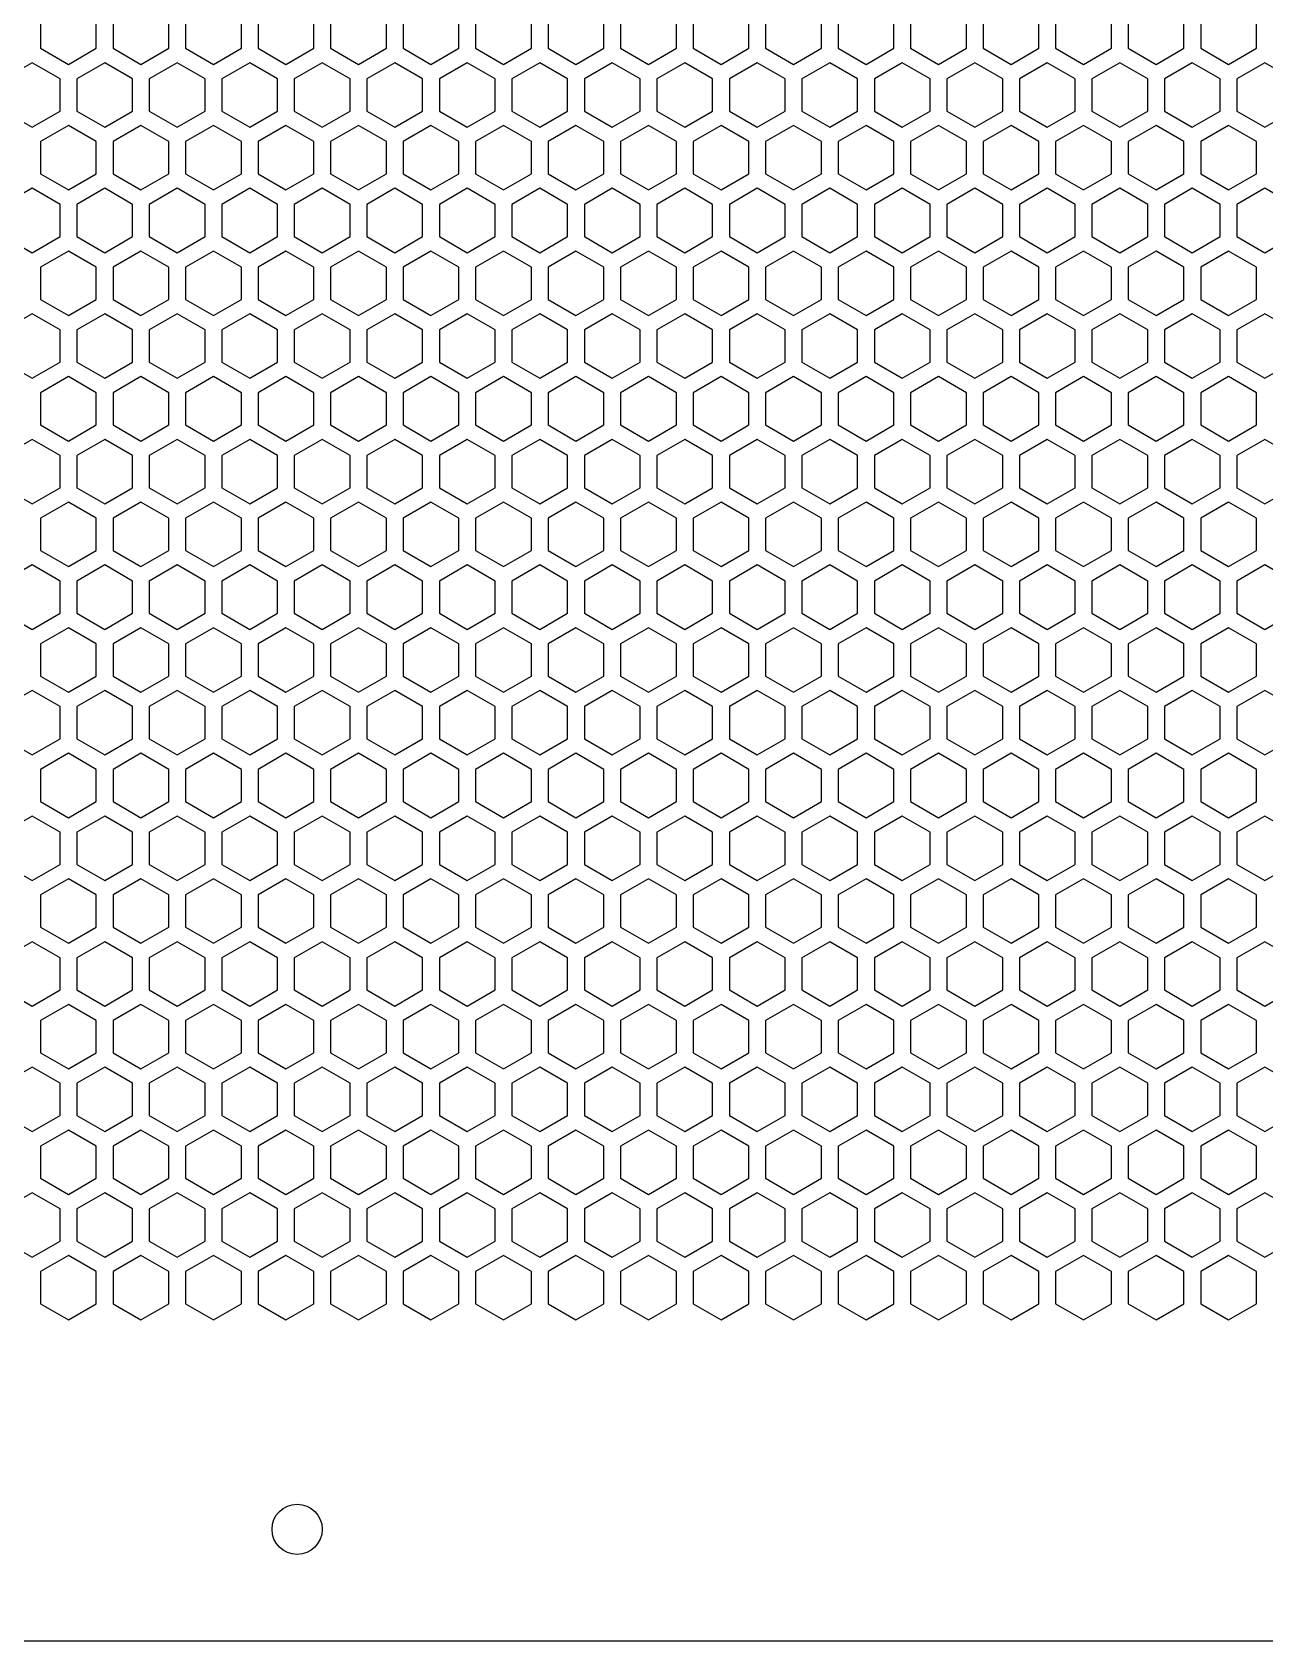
# Model space of a CAD drawing. Header units: millimetres. Extents: x 0 to 500, y 0 to 571.
# Drawn here: x 136.2 to 246.8, y 0 to 144.2 of the extents above; entities that cross this region are included whole.
import ezdxf

# ---------------------------------------------------------------- set-up
doc = ezdxf.new("R2010")
doc.units = ezdxf.units.MM
doc.layers.add('CUT', color=1, linetype='CONTINUOUS')

msp = doc.modelspace()

# ---------------------------------------------------------------- linework, layer by layer
at = {"layer": 'CUT'}
msp.add_line((0, 0), (500, 0), dxfattribs=at)
for points in [[(142, 145.685), (139.5, 147.1284), (137, 145.685), (137, 142.7983), (139.5, 141.3549), (142, 142.7983)], [(148.5, 145.685), (146, 147.1284), (143.5, 145.685), (143.5, 142.7983), (146, 141.3549), (148.5, 142.7983)], [(155, 145.685), (152.5, 147.1284), (150, 145.685), (150, 142.7983), (152.5, 141.3549), (155, 142.7983)], [(161.5, 145.685), (159, 147.1284), (156.5, 145.685), (156.5, 142.7983), (159, 141.3549), (161.5, 142.7983)], [(168, 145.685), (165.5, 147.1284), (163, 145.685), (163, 142.7983), (165.5, 141.3549), (168, 142.7983)], [(174.5, 145.685), (172, 147.1284), (169.5, 145.685), (169.5, 142.7983), (172, 141.3549), (174.5, 142.7983)], [(181, 145.685), (178.5, 147.1284), (176, 145.685), (176, 142.7983), (178.5, 141.3549), (181, 142.7983)], [(187.5, 145.685), (185, 147.1284), (182.5, 145.685), (182.5, 142.7983), (185, 141.3549), (187.5, 142.7983)], [(194, 145.685), (191.5, 147.1284), (189, 145.685), (189, 142.7983), (191.5, 141.3549), (194, 142.7983)], [(200.5, 145.685), (198, 147.1284), (195.5, 145.685), (195.5, 142.7983), (198, 141.3549), (200.5, 142.7983)], [(207, 145.685), (204.5, 147.1284), (202, 145.685), (202, 142.7983), (204.5, 141.3549), (207, 142.7983)], [(213.5, 145.685), (211, 147.1284), (208.5, 145.685), (208.5, 142.7983), (211, 141.3549), (213.5, 142.7983)], [(220, 145.685), (217.5, 147.1284), (215, 145.685), (215, 142.7983), (217.5, 141.3549), (220, 142.7983)], [(226.5, 145.685), (224, 147.1284), (221.5, 145.685), (221.5, 142.7983), (224, 141.3549), (226.5, 142.7983)], [(233, 145.685), (230.5, 147.1284), (228, 145.685), (228, 142.7983), (230.5, 141.3549), (233, 142.7983)], [(239.5, 145.685), (237, 147.1284), (234.5, 145.685), (234.5, 142.7983), (237, 141.3549), (239.5, 142.7983)], [(246, 145.685), (243.5, 147.1284), (241, 145.685), (241, 142.7983), (243.5, 141.3549), (246, 142.7983)], [(138.75, 140.0559), (136.25, 141.4993), (133.75, 140.0559), (133.75, 137.1691), (136.25, 135.7258), (138.75, 137.1691)], [(145.25, 140.0559), (142.75, 141.4993), (140.25, 140.0559), (140.25, 137.1691), (142.75, 135.7258), (145.25, 137.1691)], [(151.75, 140.0559), (149.25, 141.4993), (146.75, 140.0559), (146.75, 137.1691), (149.25, 135.7258), (151.75, 137.1691)], [(158.25, 140.0559), (155.75, 141.4993), (153.25, 140.0559), (153.25, 137.1691), (155.75, 135.7258), (158.25, 137.1691)], [(164.75, 140.0559), (162.25, 141.4993), (159.75, 140.0559), (159.75, 137.1691), (162.25, 135.7258), (164.75, 137.1691)], [(171.25, 140.0559), (168.75, 141.4993), (166.25, 140.0559), (166.25, 137.1691), (168.75, 135.7258), (171.25, 137.1691)], [(177.75, 140.0559), (175.25, 141.4993), (172.75, 140.0559), (172.75, 137.1691), (175.25, 135.7258), (177.75, 137.1691)], [(184.25, 140.0559), (181.75, 141.4993), (179.25, 140.0559), (179.25, 137.1691), (181.75, 135.7258), (184.25, 137.1691)], [(190.75, 140.0559), (188.25, 141.4993), (185.75, 140.0559), (185.75, 137.1691), (188.25, 135.7258), (190.75, 137.1691)], [(197.25, 140.0559), (194.75, 141.4993), (192.25, 140.0559), (192.25, 137.1691), (194.75, 135.7258), (197.25, 137.1691)], [(203.75, 140.0559), (201.25, 141.4993), (198.75, 140.0559), (198.75, 137.1691), (201.25, 135.7258), (203.75, 137.1691)], [(210.25, 140.0559), (207.75, 141.4993), (205.25, 140.0559), (205.25, 137.1691), (207.75, 135.7258), (210.25, 137.1691)], [(216.75, 140.0559), (214.25, 141.4993), (211.75, 140.0559), (211.75, 137.1691), (214.25, 135.7258), (216.75, 137.1691)], [(223.25, 140.0559), (220.75, 141.4993), (218.25, 140.0559), (218.25, 137.1691), (220.75, 135.7258), (223.25, 137.1691)], [(229.75, 140.0559), (227.25, 141.4993), (224.75, 140.0559), (224.75, 137.1691), (227.25, 135.7258), (229.75, 137.1691)], [(236.25, 140.0559), (233.75, 141.4993), (231.25, 140.0559), (231.25, 137.1691), (233.75, 135.7258), (236.25, 137.1691)], [(242.75, 140.0559), (240.25, 141.4993), (237.75, 140.0559), (237.75, 137.1691), (240.25, 135.7258), (242.75, 137.1691)], [(249.25, 140.0559), (246.75, 141.4993), (244.25, 140.0559), (244.25, 137.1691), (246.75, 135.7258), (249.25, 137.1691)], [(142, 134.4267), (139.5, 135.8701), (137, 134.4267), (137, 131.54), (139.5, 130.0966), (142, 131.54)], [(148.5, 134.4267), (146, 135.8701), (143.5, 134.4267), (143.5, 131.54), (146, 130.0966), (148.5, 131.54)], [(155, 134.4267), (152.5, 135.8701), (150, 134.4267), (150, 131.54), (152.5, 130.0966), (155, 131.54)], [(161.5, 134.4267), (159, 135.8701), (156.5, 134.4267), (156.5, 131.54), (159, 130.0966), (161.5, 131.54)], [(168, 134.4267), (165.5, 135.8701), (163, 134.4267), (163, 131.54), (165.5, 130.0966), (168, 131.54)], [(174.5, 134.4267), (172, 135.8701), (169.5, 134.4267), (169.5, 131.54), (172, 130.0966), (174.5, 131.54)], [(181, 134.4267), (178.5, 135.8701), (176, 134.4267), (176, 131.54), (178.5, 130.0966), (181, 131.54)], [(187.5, 134.4267), (185, 135.8701), (182.5, 134.4267), (182.5, 131.54), (185, 130.0966), (187.5, 131.54)], [(194, 134.4267), (191.5, 135.8701), (189, 134.4267), (189, 131.54), (191.5, 130.0966), (194, 131.54)], [(200.5, 134.4267), (198, 135.8701), (195.5, 134.4267), (195.5, 131.54), (198, 130.0966), (200.5, 131.54)], [(207, 134.4267), (204.5, 135.8701), (202, 134.4267), (202, 131.54), (204.5, 130.0966), (207, 131.54)], [(213.5, 134.4267), (211, 135.8701), (208.5, 134.4267), (208.5, 131.54), (211, 130.0966), (213.5, 131.54)], [(220, 134.4267), (217.5, 135.8701), (215, 134.4267), (215, 131.54), (217.5, 130.0966), (220, 131.54)], [(226.5, 134.4267), (224, 135.8701), (221.5, 134.4267), (221.5, 131.54), (224, 130.0966), (226.5, 131.54)], [(233, 134.4267), (230.5, 135.8701), (228, 134.4267), (228, 131.54), (230.5, 130.0966), (233, 131.54)], [(239.5, 134.4267), (237, 135.8701), (234.5, 134.4267), (234.5, 131.54), (237, 130.0966), (239.5, 131.54)], [(246, 134.4267), (243.5, 135.8701), (241, 134.4267), (241, 131.54), (243.5, 130.0966), (246, 131.54)], [(138.75, 128.7976), (136.25, 130.2409), (133.75, 128.7976), (133.75, 125.9108), (136.25, 124.4674), (138.75, 125.9108)], [(145.25, 128.7976), (142.75, 130.2409), (140.25, 128.7976), (140.25, 125.9108), (142.75, 124.4674), (145.25, 125.9108)], [(151.75, 128.7976), (149.25, 130.2409), (146.75, 128.7976), (146.75, 125.9108), (149.25, 124.4674), (151.75, 125.9108)], [(158.25, 128.7976), (155.75, 130.2409), (153.25, 128.7976), (153.25, 125.9108), (155.75, 124.4674), (158.25, 125.9108)], [(164.75, 128.7976), (162.25, 130.2409), (159.75, 128.7976), (159.75, 125.9108), (162.25, 124.4674), (164.75, 125.9108)], [(171.25, 128.7976), (168.75, 130.2409), (166.25, 128.7976), (166.25, 125.9108), (168.75, 124.4674), (171.25, 125.9108)], [(177.75, 128.7976), (175.25, 130.2409), (172.75, 128.7976), (172.75, 125.9108), (175.25, 124.4674), (177.75, 125.9108)], [(184.25, 128.7976), (181.75, 130.2409), (179.25, 128.7976), (179.25, 125.9108), (181.75, 124.4674), (184.25, 125.9108)], [(190.75, 128.7976), (188.25, 130.2409), (185.75, 128.7976), (185.75, 125.9108), (188.25, 124.4674), (190.75, 125.9108)], [(197.25, 128.7976), (194.75, 130.2409), (192.25, 128.7976), (192.25, 125.9108), (194.75, 124.4674), (197.25, 125.9108)], [(203.75, 128.7976), (201.25, 130.2409), (198.75, 128.7976), (198.75, 125.9108), (201.25, 124.4674), (203.75, 125.9108)], [(210.25, 128.7976), (207.75, 130.2409), (205.25, 128.7976), (205.25, 125.9108), (207.75, 124.4674), (210.25, 125.9108)], [(216.75, 128.7976), (214.25, 130.2409), (211.75, 128.7976), (211.75, 125.9108), (214.25, 124.4674), (216.75, 125.9108)], [(223.25, 128.7976), (220.75, 130.2409), (218.25, 128.7976), (218.25, 125.9108), (220.75, 124.4674), (223.25, 125.9108)], [(229.75, 128.7976), (227.25, 130.2409), (224.75, 128.7976), (224.75, 125.9108), (227.25, 124.4674), (229.75, 125.9108)], [(236.25, 128.7976), (233.75, 130.2409), (231.25, 128.7976), (231.25, 125.9108), (233.75, 124.4674), (236.25, 125.9108)], [(242.75, 128.7976), (240.25, 130.2409), (237.75, 128.7976), (237.75, 125.9108), (240.25, 124.4674), (242.75, 125.9108)], [(249.25, 128.7976), (246.75, 130.2409), (244.25, 128.7976), (244.25, 125.9108), (246.75, 124.4674), (249.25, 125.9108)], [(142, 123.1684), (139.5, 124.6118), (137, 123.1684), (137, 120.2816), (139.5, 118.8383), (142, 120.2816)], [(148.5, 123.1684), (146, 124.6118), (143.5, 123.1684), (143.5, 120.2816), (146, 118.8383), (148.5, 120.2816)], [(155, 123.1684), (152.5, 124.6118), (150, 123.1684), (150, 120.2816), (152.5, 118.8383), (155, 120.2816)], [(161.5, 123.1684), (159, 124.6118), (156.5, 123.1684), (156.5, 120.2816), (159, 118.8383), (161.5, 120.2816)], [(168, 123.1684), (165.5, 124.6118), (163, 123.1684), (163, 120.2816), (165.5, 118.8383), (168, 120.2816)], [(174.5, 123.1684), (172, 124.6118), (169.5, 123.1684), (169.5, 120.2816), (172, 118.8383), (174.5, 120.2816)], [(181, 123.1684), (178.5, 124.6118), (176, 123.1684), (176, 120.2816), (178.5, 118.8383), (181, 120.2816)], [(187.5, 123.1684), (185, 124.6118), (182.5, 123.1684), (182.5, 120.2816), (185, 118.8383), (187.5, 120.2816)], [(194, 123.1684), (191.5, 124.6118), (189, 123.1684), (189, 120.2816), (191.5, 118.8383), (194, 120.2816)], [(200.5, 123.1684), (198, 124.6118), (195.5, 123.1684), (195.5, 120.2816), (198, 118.8383), (200.5, 120.2816)], [(207, 123.1684), (204.5, 124.6118), (202, 123.1684), (202, 120.2816), (204.5, 118.8383), (207, 120.2816)], [(213.5, 123.1684), (211, 124.6118), (208.5, 123.1684), (208.5, 120.2816), (211, 118.8383), (213.5, 120.2816)], [(220, 123.1684), (217.5, 124.6118), (215, 123.1684), (215, 120.2816), (217.5, 118.8383), (220, 120.2816)], [(226.5, 123.1684), (224, 124.6118), (221.5, 123.1684), (221.5, 120.2816), (224, 118.8383), (226.5, 120.2816)], [(233, 123.1684), (230.5, 124.6118), (228, 123.1684), (228, 120.2816), (230.5, 118.8383), (233, 120.2816)], [(239.5, 123.1684), (237, 124.6118), (234.5, 123.1684), (234.5, 120.2816), (237, 118.8383), (239.5, 120.2816)], [(246, 123.1684), (243.5, 124.6118), (241, 123.1684), (241, 120.2816), (243.5, 118.8383), (246, 120.2816)], [(138.75, 117.5392), (136.25, 118.9826), (133.75, 117.5392), (133.75, 114.6525), (136.25, 113.2091), (138.75, 114.6525)], [(145.25, 117.5392), (142.75, 118.9826), (140.25, 117.5392), (140.25, 114.6525), (142.75, 113.2091), (145.25, 114.6525)], [(151.75, 117.5392), (149.25, 118.9826), (146.75, 117.5392), (146.75, 114.6525), (149.25, 113.2091), (151.75, 114.6525)], [(158.25, 117.5392), (155.75, 118.9826), (153.25, 117.5392), (153.25, 114.6525), (155.75, 113.2091), (158.25, 114.6525)], [(164.75, 117.5392), (162.25, 118.9826), (159.75, 117.5392), (159.75, 114.6525), (162.25, 113.2091), (164.75, 114.6525)], [(171.25, 117.5392), (168.75, 118.9826), (166.25, 117.5392), (166.25, 114.6525), (168.75, 113.2091), (171.25, 114.6525)], [(177.75, 117.5392), (175.25, 118.9826), (172.75, 117.5392), (172.75, 114.6525), (175.25, 113.2091), (177.75, 114.6525)], [(184.25, 117.5392), (181.75, 118.9826), (179.25, 117.5392), (179.25, 114.6525), (181.75, 113.2091), (184.25, 114.6525)], [(190.75, 117.5392), (188.25, 118.9826), (185.75, 117.5392), (185.75, 114.6525), (188.25, 113.2091), (190.75, 114.6525)], [(197.25, 117.5392), (194.75, 118.9826), (192.25, 117.5392), (192.25, 114.6525), (194.75, 113.2091), (197.25, 114.6525)], [(203.75, 117.5392), (201.25, 118.9826), (198.75, 117.5392), (198.75, 114.6525), (201.25, 113.2091), (203.75, 114.6525)], [(210.25, 117.5392), (207.75, 118.9826), (205.25, 117.5392), (205.25, 114.6525), (207.75, 113.2091), (210.25, 114.6525)], [(216.75, 117.5392), (214.25, 118.9826), (211.75, 117.5392), (211.75, 114.6525), (214.25, 113.2091), (216.75, 114.6525)], [(223.25, 117.5392), (220.75, 118.9826), (218.25, 117.5392), (218.25, 114.6525), (220.75, 113.2091), (223.25, 114.6525)], [(229.75, 117.5392), (227.25, 118.9826), (224.75, 117.5392), (224.75, 114.6525), (227.25, 113.2091), (229.75, 114.6525)], [(236.25, 117.5392), (233.75, 118.9826), (231.25, 117.5392), (231.25, 114.6525), (233.75, 113.2091), (236.25, 114.6525)], [(242.75, 117.5392), (240.25, 118.9826), (237.75, 117.5392), (237.75, 114.6525), (240.25, 113.2091), (242.75, 114.6525)], [(249.25, 117.5392), (246.75, 118.9826), (244.25, 117.5392), (244.25, 114.6525), (246.75, 113.2091), (249.25, 114.6525)], [(142, 111.9101), (139.5, 113.3534), (137, 111.9101), (137, 109.0233), (139.5, 107.5799), (142, 109.0233)], [(148.5, 111.9101), (146, 113.3534), (143.5, 111.9101), (143.5, 109.0233), (146, 107.5799), (148.5, 109.0233)], [(155, 111.9101), (152.5, 113.3534), (150, 111.9101), (150, 109.0233), (152.5, 107.5799), (155, 109.0233)], [(161.5, 111.9101), (159, 113.3534), (156.5, 111.9101), (156.5, 109.0233), (159, 107.5799), (161.5, 109.0233)], [(168, 111.9101), (165.5, 113.3534), (163, 111.9101), (163, 109.0233), (165.5, 107.5799), (168, 109.0233)], [(174.5, 111.9101), (172, 113.3534), (169.5, 111.9101), (169.5, 109.0233), (172, 107.5799), (174.5, 109.0233)], [(181, 111.9101), (178.5, 113.3534), (176, 111.9101), (176, 109.0233), (178.5, 107.5799), (181, 109.0233)], [(187.5, 111.9101), (185, 113.3534), (182.5, 111.9101), (182.5, 109.0233), (185, 107.5799), (187.5, 109.0233)], [(194, 111.9101), (191.5, 113.3534), (189, 111.9101), (189, 109.0233), (191.5, 107.5799), (194, 109.0233)], [(200.5, 111.9101), (198, 113.3534), (195.5, 111.9101), (195.5, 109.0233), (198, 107.5799), (200.5, 109.0233)], [(207, 111.9101), (204.5, 113.3534), (202, 111.9101), (202, 109.0233), (204.5, 107.5799), (207, 109.0233)], [(213.5, 111.9101), (211, 113.3534), (208.5, 111.9101), (208.5, 109.0233), (211, 107.5799), (213.5, 109.0233)], [(220, 111.9101), (217.5, 113.3534), (215, 111.9101), (215, 109.0233), (217.5, 107.5799), (220, 109.0233)], [(226.5, 111.9101), (224, 113.3534), (221.5, 111.9101), (221.5, 109.0233), (224, 107.5799), (226.5, 109.0233)], [(233, 111.9101), (230.5, 113.3534), (228, 111.9101), (228, 109.0233), (230.5, 107.5799), (233, 109.0233)], [(239.5, 111.9101), (237, 113.3534), (234.5, 111.9101), (234.5, 109.0233), (237, 107.5799), (239.5, 109.0233)], [(246, 111.9101), (243.5, 113.3534), (241, 111.9101), (241, 109.0233), (243.5, 107.5799), (246, 109.0233)], [(138.75, 106.2809), (136.25, 107.7243), (133.75, 106.2809), (133.75, 103.3941), (136.25, 101.9508), (138.75, 103.3941)], [(145.25, 106.2809), (142.75, 107.7243), (140.25, 106.2809), (140.25, 103.3941), (142.75, 101.9508), (145.25, 103.3941)], [(151.75, 106.2809), (149.25, 107.7243), (146.75, 106.2809), (146.75, 103.3941), (149.25, 101.9508), (151.75, 103.3941)], [(158.25, 106.2809), (155.75, 107.7243), (153.25, 106.2809), (153.25, 103.3941), (155.75, 101.9508), (158.25, 103.3941)], [(164.75, 106.2809), (162.25, 107.7243), (159.75, 106.2809), (159.75, 103.3941), (162.25, 101.9508), (164.75, 103.3941)], [(171.25, 106.2809), (168.75, 107.7243), (166.25, 106.2809), (166.25, 103.3941), (168.75, 101.9508), (171.25, 103.3941)], [(177.75, 106.2809), (175.25, 107.7243), (172.75, 106.2809), (172.75, 103.3941), (175.25, 101.9508), (177.75, 103.3941)], [(184.25, 106.2809), (181.75, 107.7243), (179.25, 106.2809), (179.25, 103.3941), (181.75, 101.9508), (184.25, 103.3941)], [(190.75, 106.2809), (188.25, 107.7243), (185.75, 106.2809), (185.75, 103.3941), (188.25, 101.9508), (190.75, 103.3941)], [(197.25, 106.2809), (194.75, 107.7243), (192.25, 106.2809), (192.25, 103.3941), (194.75, 101.9508), (197.25, 103.3941)], [(203.75, 106.2809), (201.25, 107.7243), (198.75, 106.2809), (198.75, 103.3941), (201.25, 101.9508), (203.75, 103.3941)], [(210.25, 106.2809), (207.75, 107.7243), (205.25, 106.2809), (205.25, 103.3941), (207.75, 101.9508), (210.25, 103.3941)], [(216.75, 106.2809), (214.25, 107.7243), (211.75, 106.2809), (211.75, 103.3941), (214.25, 101.9508), (216.75, 103.3941)], [(223.25, 106.2809), (220.75, 107.7243), (218.25, 106.2809), (218.25, 103.3941), (220.75, 101.9508), (223.25, 103.3941)], [(229.75, 106.2809), (227.25, 107.7243), (224.75, 106.2809), (224.75, 103.3941), (227.25, 101.9508), (229.75, 103.3941)], [(236.25, 106.2809), (233.75, 107.7243), (231.25, 106.2809), (231.25, 103.3941), (233.75, 101.9508), (236.25, 103.3941)], [(242.75, 106.2809), (240.25, 107.7243), (237.75, 106.2809), (237.75, 103.3941), (240.25, 101.9508), (242.75, 103.3941)], [(249.25, 106.2809), (246.75, 107.7243), (244.25, 106.2809), (244.25, 103.3941), (246.75, 101.9508), (249.25, 103.3941)], [(142, 100.6517), (139.5, 102.0951), (137, 100.6517), (137, 97.765), (139.5, 96.3216), (142, 97.765)], [(148.5, 100.6517), (146, 102.0951), (143.5, 100.6517), (143.5, 97.765), (146, 96.3216), (148.5, 97.765)], [(155, 100.6517), (152.5, 102.0951), (150, 100.6517), (150, 97.765), (152.5, 96.3216), (155, 97.765)], [(161.5, 100.6517), (159, 102.0951), (156.5, 100.6517), (156.5, 97.765), (159, 96.3216), (161.5, 97.765)], [(168, 100.6517), (165.5, 102.0951), (163, 100.6517), (163, 97.765), (165.5, 96.3216), (168, 97.765)], [(174.5, 100.6517), (172, 102.0951), (169.5, 100.6517), (169.5, 97.765), (172, 96.3216), (174.5, 97.765)], [(181, 100.6517), (178.5, 102.0951), (176, 100.6517), (176, 97.765), (178.5, 96.3216), (181, 97.765)], [(187.5, 100.6517), (185, 102.0951), (182.5, 100.6517), (182.5, 97.765), (185, 96.3216), (187.5, 97.765)], [(194, 100.6517), (191.5, 102.0951), (189, 100.6517), (189, 97.765), (191.5, 96.3216), (194, 97.765)], [(200.5, 100.6517), (198, 102.0951), (195.5, 100.6517), (195.5, 97.765), (198, 96.3216), (200.5, 97.765)], [(207, 100.6517), (204.5, 102.0951), (202, 100.6517), (202, 97.765), (204.5, 96.3216), (207, 97.765)], [(213.5, 100.6517), (211, 102.0951), (208.5, 100.6517), (208.5, 97.765), (211, 96.3216), (213.5, 97.765)], [(220, 100.6517), (217.5, 102.0951), (215, 100.6517), (215, 97.765), (217.5, 96.3216), (220, 97.765)], [(226.5, 100.6517), (224, 102.0951), (221.5, 100.6517), (221.5, 97.765), (224, 96.3216), (226.5, 97.765)], [(233, 100.6517), (230.5, 102.0951), (228, 100.6517), (228, 97.765), (230.5, 96.3216), (233, 97.765)], [(239.5, 100.6517), (237, 102.0951), (234.5, 100.6517), (234.5, 97.765), (237, 96.3216), (239.5, 97.765)], [(246, 100.6517), (243.5, 102.0951), (241, 100.6517), (241, 97.765), (243.5, 96.3216), (246, 97.765)], [(138.75, 95.0226), (136.25, 96.4659), (133.75, 95.0226), (133.75, 92.1358), (136.25, 90.6924), (138.75, 92.1358)], [(145.25, 95.0226), (142.75, 96.4659), (140.25, 95.0226), (140.25, 92.1358), (142.75, 90.6924), (145.25, 92.1358)], [(151.75, 95.0226), (149.25, 96.4659), (146.75, 95.0226), (146.75, 92.1358), (149.25, 90.6924), (151.75, 92.1358)], [(158.25, 95.0226), (155.75, 96.4659), (153.25, 95.0226), (153.25, 92.1358), (155.75, 90.6924), (158.25, 92.1358)], [(164.75, 95.0226), (162.25, 96.4659), (159.75, 95.0226), (159.75, 92.1358), (162.25, 90.6924), (164.75, 92.1358)], [(171.25, 95.0226), (168.75, 96.4659), (166.25, 95.0226), (166.25, 92.1358), (168.75, 90.6924), (171.25, 92.1358)], [(177.75, 95.0226), (175.25, 96.4659), (172.75, 95.0226), (172.75, 92.1358), (175.25, 90.6924), (177.75, 92.1358)], [(184.25, 95.0226), (181.75, 96.4659), (179.25, 95.0226), (179.25, 92.1358), (181.75, 90.6924), (184.25, 92.1358)], [(190.75, 95.0226), (188.25, 96.4659), (185.75, 95.0226), (185.75, 92.1358), (188.25, 90.6924), (190.75, 92.1358)], [(197.25, 95.0226), (194.75, 96.4659), (192.25, 95.0226), (192.25, 92.1358), (194.75, 90.6924), (197.25, 92.1358)], [(203.75, 95.0226), (201.25, 96.4659), (198.75, 95.0226), (198.75, 92.1358), (201.25, 90.6924), (203.75, 92.1358)], [(210.25, 95.0226), (207.75, 96.4659), (205.25, 95.0226), (205.25, 92.1358), (207.75, 90.6924), (210.25, 92.1358)], [(216.75, 95.0226), (214.25, 96.4659), (211.75, 95.0226), (211.75, 92.1358), (214.25, 90.6924), (216.75, 92.1358)], [(223.25, 95.0226), (220.75, 96.4659), (218.25, 95.0226), (218.25, 92.1358), (220.75, 90.6924), (223.25, 92.1358)], [(229.75, 95.0226), (227.25, 96.4659), (224.75, 95.0226), (224.75, 92.1358), (227.25, 90.6924), (229.75, 92.1358)], [(236.25, 95.0226), (233.75, 96.4659), (231.25, 95.0226), (231.25, 92.1358), (233.75, 90.6924), (236.25, 92.1358)], [(242.75, 95.0226), (240.25, 96.4659), (237.75, 95.0226), (237.75, 92.1358), (240.25, 90.6924), (242.75, 92.1358)], [(249.25, 95.0226), (246.75, 96.4659), (244.25, 95.0226), (244.25, 92.1358), (246.75, 90.6924), (249.25, 92.1358)], [(142, 89.3934), (139.5, 90.8368), (137, 89.3934), (137, 86.5066), (139.5, 85.0633), (142, 86.5066)], [(148.5, 89.3934), (146, 90.8368), (143.5, 89.3934), (143.5, 86.5066), (146, 85.0633), (148.5, 86.5066)], [(155, 89.3934), (152.5, 90.8368), (150, 89.3934), (150, 86.5066), (152.5, 85.0633), (155, 86.5066)], [(161.5, 89.3934), (159, 90.8368), (156.5, 89.3934), (156.5, 86.5066), (159, 85.0633), (161.5, 86.5066)], [(168, 89.3934), (165.5, 90.8368), (163, 89.3934), (163, 86.5066), (165.5, 85.0633), (168, 86.5066)], [(174.5, 89.3934), (172, 90.8368), (169.5, 89.3934), (169.5, 86.5066), (172, 85.0633), (174.5, 86.5066)], [(181, 89.3934), (178.5, 90.8368), (176, 89.3934), (176, 86.5066), (178.5, 85.0633), (181, 86.5066)], [(187.5, 89.3934), (185, 90.8368), (182.5, 89.3934), (182.5, 86.5066), (185, 85.0633), (187.5, 86.5066)], [(194, 89.3934), (191.5, 90.8368), (189, 89.3934), (189, 86.5066), (191.5, 85.0633), (194, 86.5066)], [(200.5, 89.3934), (198, 90.8368), (195.5, 89.3934), (195.5, 86.5066), (198, 85.0633), (200.5, 86.5066)], [(207, 89.3934), (204.5, 90.8368), (202, 89.3934), (202, 86.5066), (204.5, 85.0633), (207, 86.5066)], [(213.5, 89.3934), (211, 90.8368), (208.5, 89.3934), (208.5, 86.5066), (211, 85.0633), (213.5, 86.5066)], [(220, 89.3934), (217.5, 90.8368), (215, 89.3934), (215, 86.5066), (217.5, 85.0633), (220, 86.5066)], [(226.5, 89.3934), (224, 90.8368), (221.5, 89.3934), (221.5, 86.5066), (224, 85.0633), (226.5, 86.5066)], [(233, 89.3934), (230.5, 90.8368), (228, 89.3934), (228, 86.5066), (230.5, 85.0633), (233, 86.5066)], [(239.5, 89.3934), (237, 90.8368), (234.5, 89.3934), (234.5, 86.5066), (237, 85.0633), (239.5, 86.5066)], [(246, 89.3934), (243.5, 90.8368), (241, 89.3934), (241, 86.5066), (243.5, 85.0633), (246, 86.5066)], [(138.75, 83.7642), (136.25, 85.2076), (133.75, 83.7642), (133.75, 80.8775), (136.25, 79.4341), (138.75, 80.8775)], [(145.25, 83.7642), (142.75, 85.2076), (140.25, 83.7642), (140.25, 80.8775), (142.75, 79.4341), (145.25, 80.8775)], [(151.75, 83.7642), (149.25, 85.2076), (146.75, 83.7642), (146.75, 80.8775), (149.25, 79.4341), (151.75, 80.8775)], [(158.25, 83.7642), (155.75, 85.2076), (153.25, 83.7642), (153.25, 80.8775), (155.75, 79.4341), (158.25, 80.8775)], [(164.75, 83.7642), (162.25, 85.2076), (159.75, 83.7642), (159.75, 80.8775), (162.25, 79.4341), (164.75, 80.8775)], [(171.25, 83.7642), (168.75, 85.2076), (166.25, 83.7642), (166.25, 80.8775), (168.75, 79.4341), (171.25, 80.8775)], [(177.75, 83.7642), (175.25, 85.2076), (172.75, 83.7642), (172.75, 80.8775), (175.25, 79.4341), (177.75, 80.8775)], [(184.25, 83.7642), (181.75, 85.2076), (179.25, 83.7642), (179.25, 80.8775), (181.75, 79.4341), (184.25, 80.8775)], [(190.75, 83.7642), (188.25, 85.2076), (185.75, 83.7642), (185.75, 80.8775), (188.25, 79.4341), (190.75, 80.8775)], [(197.25, 83.7642), (194.75, 85.2076), (192.25, 83.7642), (192.25, 80.8775), (194.75, 79.4341), (197.25, 80.8775)], [(203.75, 83.7642), (201.25, 85.2076), (198.75, 83.7642), (198.75, 80.8775), (201.25, 79.4341), (203.75, 80.8775)], [(210.25, 83.7642), (207.75, 85.2076), (205.25, 83.7642), (205.25, 80.8775), (207.75, 79.4341), (210.25, 80.8775)], [(216.75, 83.7642), (214.25, 85.2076), (211.75, 83.7642), (211.75, 80.8775), (214.25, 79.4341), (216.75, 80.8775)], [(223.25, 83.7642), (220.75, 85.2076), (218.25, 83.7642), (218.25, 80.8775), (220.75, 79.4341), (223.25, 80.8775)], [(229.75, 83.7642), (227.25, 85.2076), (224.75, 83.7642), (224.75, 80.8775), (227.25, 79.4341), (229.75, 80.8775)], [(236.25, 83.7642), (233.75, 85.2076), (231.25, 83.7642), (231.25, 80.8775), (233.75, 79.4341), (236.25, 80.8775)], [(242.75, 83.7642), (240.25, 85.2076), (237.75, 83.7642), (237.75, 80.8775), (240.25, 79.4341), (242.75, 80.8775)], [(249.25, 83.7642), (246.75, 85.2076), (244.25, 83.7642), (244.25, 80.8775), (246.75, 79.4341), (249.25, 80.8775)], [(142, 78.1351), (139.5, 79.5784), (137, 78.1351), (137, 75.2483), (139.5, 73.8049), (142, 75.2483)], [(148.5, 78.1351), (146, 79.5784), (143.5, 78.1351), (143.5, 75.2483), (146, 73.8049), (148.5, 75.2483)], [(155, 78.1351), (152.5, 79.5784), (150, 78.1351), (150, 75.2483), (152.5, 73.8049), (155, 75.2483)], [(161.5, 78.1351), (159, 79.5784), (156.5, 78.1351), (156.5, 75.2483), (159, 73.8049), (161.5, 75.2483)], [(168, 78.1351), (165.5, 79.5784), (163, 78.1351), (163, 75.2483), (165.5, 73.8049), (168, 75.2483)], [(174.5, 78.1351), (172, 79.5784), (169.5, 78.1351), (169.5, 75.2483), (172, 73.8049), (174.5, 75.2483)], [(181, 78.1351), (178.5, 79.5784), (176, 78.1351), (176, 75.2483), (178.5, 73.8049), (181, 75.2483)], [(187.5, 78.1351), (185, 79.5784), (182.5, 78.1351), (182.5, 75.2483), (185, 73.8049), (187.5, 75.2483)], [(194, 78.1351), (191.5, 79.5784), (189, 78.1351), (189, 75.2483), (191.5, 73.8049), (194, 75.2483)], [(200.5, 78.1351), (198, 79.5784), (195.5, 78.1351), (195.5, 75.2483), (198, 73.8049), (200.5, 75.2483)], [(207, 78.1351), (204.5, 79.5784), (202, 78.1351), (202, 75.2483), (204.5, 73.8049), (207, 75.2483)], [(213.5, 78.1351), (211, 79.5784), (208.5, 78.1351), (208.5, 75.2483), (211, 73.8049), (213.5, 75.2483)], [(220, 78.1351), (217.5, 79.5784), (215, 78.1351), (215, 75.2483), (217.5, 73.8049), (220, 75.2483)], [(226.5, 78.1351), (224, 79.5784), (221.5, 78.1351), (221.5, 75.2483), (224, 73.8049), (226.5, 75.2483)], [(233, 78.1351), (230.5, 79.5784), (228, 78.1351), (228, 75.2483), (230.5, 73.8049), (233, 75.2483)], [(239.5, 78.1351), (237, 79.5784), (234.5, 78.1351), (234.5, 75.2483), (237, 73.8049), (239.5, 75.2483)], [(246, 78.1351), (243.5, 79.5784), (241, 78.1351), (241, 75.2483), (243.5, 73.8049), (246, 75.2483)], [(138.75, 72.5059), (136.25, 73.9493), (133.75, 72.5059), (133.75, 69.6191), (136.25, 68.1758), (138.75, 69.6191)], [(145.25, 72.5059), (142.75, 73.9493), (140.25, 72.5059), (140.25, 69.6191), (142.75, 68.1758), (145.25, 69.6191)], [(151.75, 72.5059), (149.25, 73.9493), (146.75, 72.5059), (146.75, 69.6191), (149.25, 68.1758), (151.75, 69.6191)], [(158.25, 72.5059), (155.75, 73.9493), (153.25, 72.5059), (153.25, 69.6191), (155.75, 68.1758), (158.25, 69.6191)], [(164.75, 72.5059), (162.25, 73.9493), (159.75, 72.5059), (159.75, 69.6191), (162.25, 68.1758), (164.75, 69.6191)], [(171.25, 72.5059), (168.75, 73.9493), (166.25, 72.5059), (166.25, 69.6191), (168.75, 68.1758), (171.25, 69.6191)], [(177.75, 72.5059), (175.25, 73.9493), (172.75, 72.5059), (172.75, 69.6191), (175.25, 68.1758), (177.75, 69.6191)], [(184.25, 72.5059), (181.75, 73.9493), (179.25, 72.5059), (179.25, 69.6191), (181.75, 68.1758), (184.25, 69.6191)], [(190.75, 72.5059), (188.25, 73.9493), (185.75, 72.5059), (185.75, 69.6191), (188.25, 68.1758), (190.75, 69.6191)], [(197.25, 72.5059), (194.75, 73.9493), (192.25, 72.5059), (192.25, 69.6191), (194.75, 68.1758), (197.25, 69.6191)], [(203.75, 72.5059), (201.25, 73.9493), (198.75, 72.5059), (198.75, 69.6191), (201.25, 68.1758), (203.75, 69.6191)], [(210.25, 72.5059), (207.75, 73.9493), (205.25, 72.5059), (205.25, 69.6191), (207.75, 68.1758), (210.25, 69.6191)], [(216.75, 72.5059), (214.25, 73.9493), (211.75, 72.5059), (211.75, 69.6191), (214.25, 68.1758), (216.75, 69.6191)], [(223.25, 72.5059), (220.75, 73.9493), (218.25, 72.5059), (218.25, 69.6191), (220.75, 68.1758), (223.25, 69.6191)], [(229.75, 72.5059), (227.25, 73.9493), (224.75, 72.5059), (224.75, 69.6191), (227.25, 68.1758), (229.75, 69.6191)], [(236.25, 72.5059), (233.75, 73.9493), (231.25, 72.5059), (231.25, 69.6191), (233.75, 68.1758), (236.25, 69.6191)], [(242.75, 72.5059), (240.25, 73.9493), (237.75, 72.5059), (237.75, 69.6191), (240.25, 68.1758), (242.75, 69.6191)], [(249.25, 72.5059), (246.75, 73.9493), (244.25, 72.5059), (244.25, 69.6191), (246.75, 68.1758), (249.25, 69.6191)], [(142, 66.8767), (139.5, 68.3201), (137, 66.8767), (137, 63.99), (139.5, 62.5466), (142, 63.99)], [(148.5, 66.8767), (146, 68.3201), (143.5, 66.8767), (143.5, 63.99), (146, 62.5466), (148.5, 63.99)], [(155, 66.8767), (152.5, 68.3201), (150, 66.8767), (150, 63.99), (152.5, 62.5466), (155, 63.99)], [(161.5, 66.8767), (159, 68.3201), (156.5, 66.8767), (156.5, 63.99), (159, 62.5466), (161.5, 63.99)], [(168, 66.8767), (165.5, 68.3201), (163, 66.8767), (163, 63.99), (165.5, 62.5466), (168, 63.99)], [(174.5, 66.8767), (172, 68.3201), (169.5, 66.8767), (169.5, 63.99), (172, 62.5466), (174.5, 63.99)], [(181, 66.8767), (178.5, 68.3201), (176, 66.8767), (176, 63.99), (178.5, 62.5466), (181, 63.99)], [(187.5, 66.8767), (185, 68.3201), (182.5, 66.8767), (182.5, 63.99), (185, 62.5466), (187.5, 63.99)], [(194, 66.8767), (191.5, 68.3201), (189, 66.8767), (189, 63.99), (191.5, 62.5466), (194, 63.99)], [(200.5, 66.8767), (198, 68.3201), (195.5, 66.8767), (195.5, 63.99), (198, 62.5466), (200.5, 63.99)], [(207, 66.8767), (204.5, 68.3201), (202, 66.8767), (202, 63.99), (204.5, 62.5466), (207, 63.99)], [(213.5, 66.8767), (211, 68.3201), (208.5, 66.8767), (208.5, 63.99), (211, 62.5466), (213.5, 63.99)], [(220, 66.8767), (217.5, 68.3201), (215, 66.8767), (215, 63.99), (217.5, 62.5466), (220, 63.99)], [(226.5, 66.8767), (224, 68.3201), (221.5, 66.8767), (221.5, 63.99), (224, 62.5466), (226.5, 63.99)], [(233, 66.8767), (230.5, 68.3201), (228, 66.8767), (228, 63.99), (230.5, 62.5466), (233, 63.99)], [(239.5, 66.8767), (237, 68.3201), (234.5, 66.8767), (234.5, 63.99), (237, 62.5466), (239.5, 63.99)], [(246, 66.8767), (243.5, 68.3201), (241, 66.8767), (241, 63.99), (243.5, 62.5466), (246, 63.99)], [(138.75, 61.2476), (136.25, 62.6909), (133.75, 61.2476), (133.75, 58.3608), (136.25, 56.9174), (138.75, 58.3608)], [(145.25, 61.2476), (142.75, 62.6909), (140.25, 61.2476), (140.25, 58.3608), (142.75, 56.9174), (145.25, 58.3608)], [(151.75, 61.2476), (149.25, 62.6909), (146.75, 61.2476), (146.75, 58.3608), (149.25, 56.9174), (151.75, 58.3608)], [(158.25, 61.2476), (155.75, 62.6909), (153.25, 61.2476), (153.25, 58.3608), (155.75, 56.9174), (158.25, 58.3608)], [(164.75, 61.2476), (162.25, 62.6909), (159.75, 61.2476), (159.75, 58.3608), (162.25, 56.9174), (164.75, 58.3608)], [(171.25, 61.2476), (168.75, 62.6909), (166.25, 61.2476), (166.25, 58.3608), (168.75, 56.9174), (171.25, 58.3608)], [(177.75, 61.2476), (175.25, 62.6909), (172.75, 61.2476), (172.75, 58.3608), (175.25, 56.9174), (177.75, 58.3608)], [(184.25, 61.2476), (181.75, 62.6909), (179.25, 61.2476), (179.25, 58.3608), (181.75, 56.9174), (184.25, 58.3608)], [(190.75, 61.2476), (188.25, 62.6909), (185.75, 61.2476), (185.75, 58.3608), (188.25, 56.9174), (190.75, 58.3608)], [(197.25, 61.2476), (194.75, 62.6909), (192.25, 61.2476), (192.25, 58.3608), (194.75, 56.9174), (197.25, 58.3608)], [(203.75, 61.2476), (201.25, 62.6909), (198.75, 61.2476), (198.75, 58.3608), (201.25, 56.9174), (203.75, 58.3608)], [(210.25, 61.2476), (207.75, 62.6909), (205.25, 61.2476), (205.25, 58.3608), (207.75, 56.9174), (210.25, 58.3608)], [(216.75, 61.2476), (214.25, 62.6909), (211.75, 61.2476), (211.75, 58.3608), (214.25, 56.9174), (216.75, 58.3608)], [(223.25, 61.2476), (220.75, 62.6909), (218.25, 61.2476), (218.25, 58.3608), (220.75, 56.9174), (223.25, 58.3608)], [(229.75, 61.2476), (227.25, 62.6909), (224.75, 61.2476), (224.75, 58.3608), (227.25, 56.9174), (229.75, 58.3608)], [(236.25, 61.2476), (233.75, 62.6909), (231.25, 61.2476), (231.25, 58.3608), (233.75, 56.9174), (236.25, 58.3608)], [(242.75, 61.2476), (240.25, 62.6909), (237.75, 61.2476), (237.75, 58.3608), (240.25, 56.9174), (242.75, 58.3608)], [(249.25, 61.2476), (246.75, 62.6909), (244.25, 61.2476), (244.25, 58.3608), (246.75, 56.9174), (249.25, 58.3608)], [(142, 55.6184), (139.5, 57.0618), (137, 55.6184), (137, 52.7317), (139.5, 51.2883), (142, 52.7317)], [(148.5, 55.6184), (146, 57.0618), (143.5, 55.6184), (143.5, 52.7317), (146, 51.2883), (148.5, 52.7317)], [(155, 55.6184), (152.5, 57.0618), (150, 55.6184), (150, 52.7317), (152.5, 51.2883), (155, 52.7317)], [(161.5, 55.6184), (159, 57.0618), (156.5, 55.6184), (156.5, 52.7317), (159, 51.2883), (161.5, 52.7317)], [(168, 55.6184), (165.5, 57.0618), (163, 55.6184), (163, 52.7317), (165.5, 51.2883), (168, 52.7317)], [(174.5, 55.6184), (172, 57.0618), (169.5, 55.6184), (169.5, 52.7317), (172, 51.2883), (174.5, 52.7317)], [(181, 55.6184), (178.5, 57.0618), (176, 55.6184), (176, 52.7317), (178.5, 51.2883), (181, 52.7317)], [(187.5, 55.6184), (185, 57.0618), (182.5, 55.6184), (182.5, 52.7317), (185, 51.2883), (187.5, 52.7317)], [(194, 55.6184), (191.5, 57.0618), (189, 55.6184), (189, 52.7317), (191.5, 51.2883), (194, 52.7317)], [(200.5, 55.6184), (198, 57.0618), (195.5, 55.6184), (195.5, 52.7317), (198, 51.2883), (200.5, 52.7317)], [(207, 55.6184), (204.5, 57.0618), (202, 55.6184), (202, 52.7317), (204.5, 51.2883), (207, 52.7317)], [(213.5, 55.6184), (211, 57.0618), (208.5, 55.6184), (208.5, 52.7317), (211, 51.2883), (213.5, 52.7317)], [(220, 55.6184), (217.5, 57.0618), (215, 55.6184), (215, 52.7317), (217.5, 51.2883), (220, 52.7317)], [(226.5, 55.6184), (224, 57.0618), (221.5, 55.6184), (221.5, 52.7317), (224, 51.2883), (226.5, 52.7317)], [(233, 55.6184), (230.5, 57.0618), (228, 55.6184), (228, 52.7317), (230.5, 51.2883), (233, 52.7317)], [(239.5, 55.6184), (237, 57.0618), (234.5, 55.6184), (234.5, 52.7317), (237, 51.2883), (239.5, 52.7317)], [(246, 55.6184), (243.5, 57.0618), (241, 55.6184), (241, 52.7317), (243.5, 51.2883), (246, 52.7317)], [(138.75, 49.9892), (136.25, 51.4326), (133.75, 49.9892), (133.75, 47.1025), (136.25, 45.6591), (138.75, 47.1025)], [(145.25, 49.9892), (142.75, 51.4326), (140.25, 49.9892), (140.25, 47.1025), (142.75, 45.6591), (145.25, 47.1025)], [(151.75, 49.9892), (149.25, 51.4326), (146.75, 49.9892), (146.75, 47.1025), (149.25, 45.6591), (151.75, 47.1025)], [(158.25, 49.9892), (155.75, 51.4326), (153.25, 49.9892), (153.25, 47.1025), (155.75, 45.6591), (158.25, 47.1025)], [(164.75, 49.9892), (162.25, 51.4326), (159.75, 49.9892), (159.75, 47.1025), (162.25, 45.6591), (164.75, 47.1025)], [(171.25, 49.9892), (168.75, 51.4326), (166.25, 49.9892), (166.25, 47.1025), (168.75, 45.6591), (171.25, 47.1025)], [(177.75, 49.9892), (175.25, 51.4326), (172.75, 49.9892), (172.75, 47.1025), (175.25, 45.6591), (177.75, 47.1025)], [(184.25, 49.9892), (181.75, 51.4326), (179.25, 49.9892), (179.25, 47.1025), (181.75, 45.6591), (184.25, 47.1025)], [(190.75, 49.9892), (188.25, 51.4326), (185.75, 49.9892), (185.75, 47.1025), (188.25, 45.6591), (190.75, 47.1025)], [(197.25, 49.9892), (194.75, 51.4326), (192.25, 49.9892), (192.25, 47.1025), (194.75, 45.6591), (197.25, 47.1025)], [(203.75, 49.9892), (201.25, 51.4326), (198.75, 49.9892), (198.75, 47.1025), (201.25, 45.6591), (203.75, 47.1025)], [(210.25, 49.9892), (207.75, 51.4326), (205.25, 49.9892), (205.25, 47.1025), (207.75, 45.6591), (210.25, 47.1025)], [(216.75, 49.9892), (214.25, 51.4326), (211.75, 49.9892), (211.75, 47.1025), (214.25, 45.6591), (216.75, 47.1025)], [(223.25, 49.9892), (220.75, 51.4326), (218.25, 49.9892), (218.25, 47.1025), (220.75, 45.6591), (223.25, 47.1025)], [(229.75, 49.9892), (227.25, 51.4326), (224.75, 49.9892), (224.75, 47.1025), (227.25, 45.6591), (229.75, 47.1025)], [(236.25, 49.9892), (233.75, 51.4326), (231.25, 49.9892), (231.25, 47.1025), (233.75, 45.6591), (236.25, 47.1025)], [(242.75, 49.9892), (240.25, 51.4326), (237.75, 49.9892), (237.75, 47.1025), (240.25, 45.6591), (242.75, 47.1025)], [(249.25, 49.9892), (246.75, 51.4326), (244.25, 49.9892), (244.25, 47.1025), (246.75, 45.6591), (249.25, 47.1025)], [(142, 44.3601), (139.5, 45.8034), (137, 44.3601), (137, 41.4733), (139.5, 40.0299), (142, 41.4733)], [(148.5, 44.3601), (146, 45.8034), (143.5, 44.3601), (143.5, 41.4733), (146, 40.0299), (148.5, 41.4733)], [(155, 44.3601), (152.5, 45.8034), (150, 44.3601), (150, 41.4733), (152.5, 40.0299), (155, 41.4733)], [(161.5, 44.3601), (159, 45.8034), (156.5, 44.3601), (156.5, 41.4733), (159, 40.0299), (161.5, 41.4733)], [(168, 44.3601), (165.5, 45.8034), (163, 44.3601), (163, 41.4733), (165.5, 40.0299), (168, 41.4733)], [(174.5, 44.3601), (172, 45.8034), (169.5, 44.3601), (169.5, 41.4733), (172, 40.0299), (174.5, 41.4733)], [(181, 44.3601), (178.5, 45.8034), (176, 44.3601), (176, 41.4733), (178.5, 40.0299), (181, 41.4733)], [(187.5, 44.3601), (185, 45.8034), (182.5, 44.3601), (182.5, 41.4733), (185, 40.0299), (187.5, 41.4733)], [(194, 44.3601), (191.5, 45.8034), (189, 44.3601), (189, 41.4733), (191.5, 40.0299), (194, 41.4733)], [(200.5, 44.3601), (198, 45.8034), (195.5, 44.3601), (195.5, 41.4733), (198, 40.0299), (200.5, 41.4733)], [(207, 44.3601), (204.5, 45.8034), (202, 44.3601), (202, 41.4733), (204.5, 40.0299), (207, 41.4733)], [(213.5, 44.3601), (211, 45.8034), (208.5, 44.3601), (208.5, 41.4733), (211, 40.0299), (213.5, 41.4733)], [(220, 44.3601), (217.5, 45.8034), (215, 44.3601), (215, 41.4733), (217.5, 40.0299), (220, 41.4733)], [(226.5, 44.3601), (224, 45.8034), (221.5, 44.3601), (221.5, 41.4733), (224, 40.0299), (226.5, 41.4733)], [(233, 44.3601), (230.5, 45.8034), (228, 44.3601), (228, 41.4733), (230.5, 40.0299), (233, 41.4733)], [(239.5, 44.3601), (237, 45.8034), (234.5, 44.3601), (234.5, 41.4733), (237, 40.0299), (239.5, 41.4733)], [(246, 44.3601), (243.5, 45.8034), (241, 44.3601), (241, 41.4733), (243.5, 40.0299), (246, 41.4733)], [(138.75, 38.7309), (136.25, 40.1743), (133.75, 38.7309), (133.75, 35.8442), (136.25, 34.4008), (138.75, 35.8442)], [(145.25, 38.7309), (142.75, 40.1743), (140.25, 38.7309), (140.25, 35.8442), (142.75, 34.4008), (145.25, 35.8442)], [(151.75, 38.7309), (149.25, 40.1743), (146.75, 38.7309), (146.75, 35.8442), (149.25, 34.4008), (151.75, 35.8442)], [(158.25, 38.7309), (155.75, 40.1743), (153.25, 38.7309), (153.25, 35.8442), (155.75, 34.4008), (158.25, 35.8442)], [(164.75, 38.7309), (162.25, 40.1743), (159.75, 38.7309), (159.75, 35.8442), (162.25, 34.4008), (164.75, 35.8442)], [(171.25, 38.7309), (168.75, 40.1743), (166.25, 38.7309), (166.25, 35.8442), (168.75, 34.4008), (171.25, 35.8442)], [(177.75, 38.7309), (175.25, 40.1743), (172.75, 38.7309), (172.75, 35.8442), (175.25, 34.4008), (177.75, 35.8442)], [(184.25, 38.7309), (181.75, 40.1743), (179.25, 38.7309), (179.25, 35.8442), (181.75, 34.4008), (184.25, 35.8442)], [(190.75, 38.7309), (188.25, 40.1743), (185.75, 38.7309), (185.75, 35.8442), (188.25, 34.4008), (190.75, 35.8442)], [(197.25, 38.7309), (194.75, 40.1743), (192.25, 38.7309), (192.25, 35.8442), (194.75, 34.4008), (197.25, 35.8442)], [(203.75, 38.7309), (201.25, 40.1743), (198.75, 38.7309), (198.75, 35.8442), (201.25, 34.4008), (203.75, 35.8442)], [(210.25, 38.7309), (207.75, 40.1743), (205.25, 38.7309), (205.25, 35.8442), (207.75, 34.4008), (210.25, 35.8442)], [(216.75, 38.7309), (214.25, 40.1743), (211.75, 38.7309), (211.75, 35.8442), (214.25, 34.4008), (216.75, 35.8442)], [(223.25, 38.7309), (220.75, 40.1743), (218.25, 38.7309), (218.25, 35.8442), (220.75, 34.4008), (223.25, 35.8442)], [(229.75, 38.7309), (227.25, 40.1743), (224.75, 38.7309), (224.75, 35.8442), (227.25, 34.4008), (229.75, 35.8442)], [(236.25, 38.7309), (233.75, 40.1743), (231.25, 38.7309), (231.25, 35.8442), (233.75, 34.4008), (236.25, 35.8442)], [(242.75, 38.7309), (240.25, 40.1743), (237.75, 38.7309), (237.75, 35.8442), (240.25, 34.4008), (242.75, 35.8442)], [(249.25, 38.7309), (246.75, 40.1743), (244.25, 38.7309), (244.25, 35.8442), (246.75, 34.4008), (249.25, 35.8442)], [(142, 33.1017), (139.5, 34.5451), (137, 33.1017), (137, 30.215), (139.5, 28.7716), (142, 30.215)], [(148.5, 33.1017), (146, 34.5451), (143.5, 33.1017), (143.5, 30.215), (146, 28.7716), (148.5, 30.215)], [(155, 33.1017), (152.5, 34.5451), (150, 33.1017), (150, 30.215), (152.5, 28.7716), (155, 30.215)], [(161.5, 33.1017), (159, 34.5451), (156.5, 33.1017), (156.5, 30.215), (159, 28.7716), (161.5, 30.215)], [(168, 33.1017), (165.5, 34.5451), (163, 33.1017), (163, 30.215), (165.5, 28.7716), (168, 30.215)], [(174.5, 33.1017), (172, 34.5451), (169.5, 33.1017), (169.5, 30.215), (172, 28.7716), (174.5, 30.215)], [(181, 33.1017), (178.5, 34.5451), (176, 33.1017), (176, 30.215), (178.5, 28.7716), (181, 30.215)], [(187.5, 33.1017), (185, 34.5451), (182.5, 33.1017), (182.5, 30.215), (185, 28.7716), (187.5, 30.215)], [(194, 33.1017), (191.5, 34.5451), (189, 33.1017), (189, 30.215), (191.5, 28.7716), (194, 30.215)], [(200.5, 33.1017), (198, 34.5451), (195.5, 33.1017), (195.5, 30.215), (198, 28.7716), (200.5, 30.215)], [(207, 33.1017), (204.5, 34.5451), (202, 33.1017), (202, 30.215), (204.5, 28.7716), (207, 30.215)], [(213.5, 33.1017), (211, 34.5451), (208.5, 33.1017), (208.5, 30.215), (211, 28.7716), (213.5, 30.215)], [(220, 33.1017), (217.5, 34.5451), (215, 33.1017), (215, 30.215), (217.5, 28.7716), (220, 30.215)], [(226.5, 33.1017), (224, 34.5451), (221.5, 33.1017), (221.5, 30.215), (224, 28.7716), (226.5, 30.215)], [(233, 33.1017), (230.5, 34.5451), (228, 33.1017), (228, 30.215), (230.5, 28.7716), (233, 30.215)], [(239.5, 33.1017), (237, 34.5451), (234.5, 33.1017), (234.5, 30.215), (237, 28.7716), (239.5, 30.215)], [(246, 33.1017), (243.5, 34.5451), (241, 33.1017), (241, 30.215), (243.5, 28.7716), (246, 30.215)]]:
    msp.add_lwpolyline(points, close=True, dxfattribs=at)
msp.add_circle((160, 10), 2.25, dxfattribs=at)

doc.saveas('drawing.dxf')
